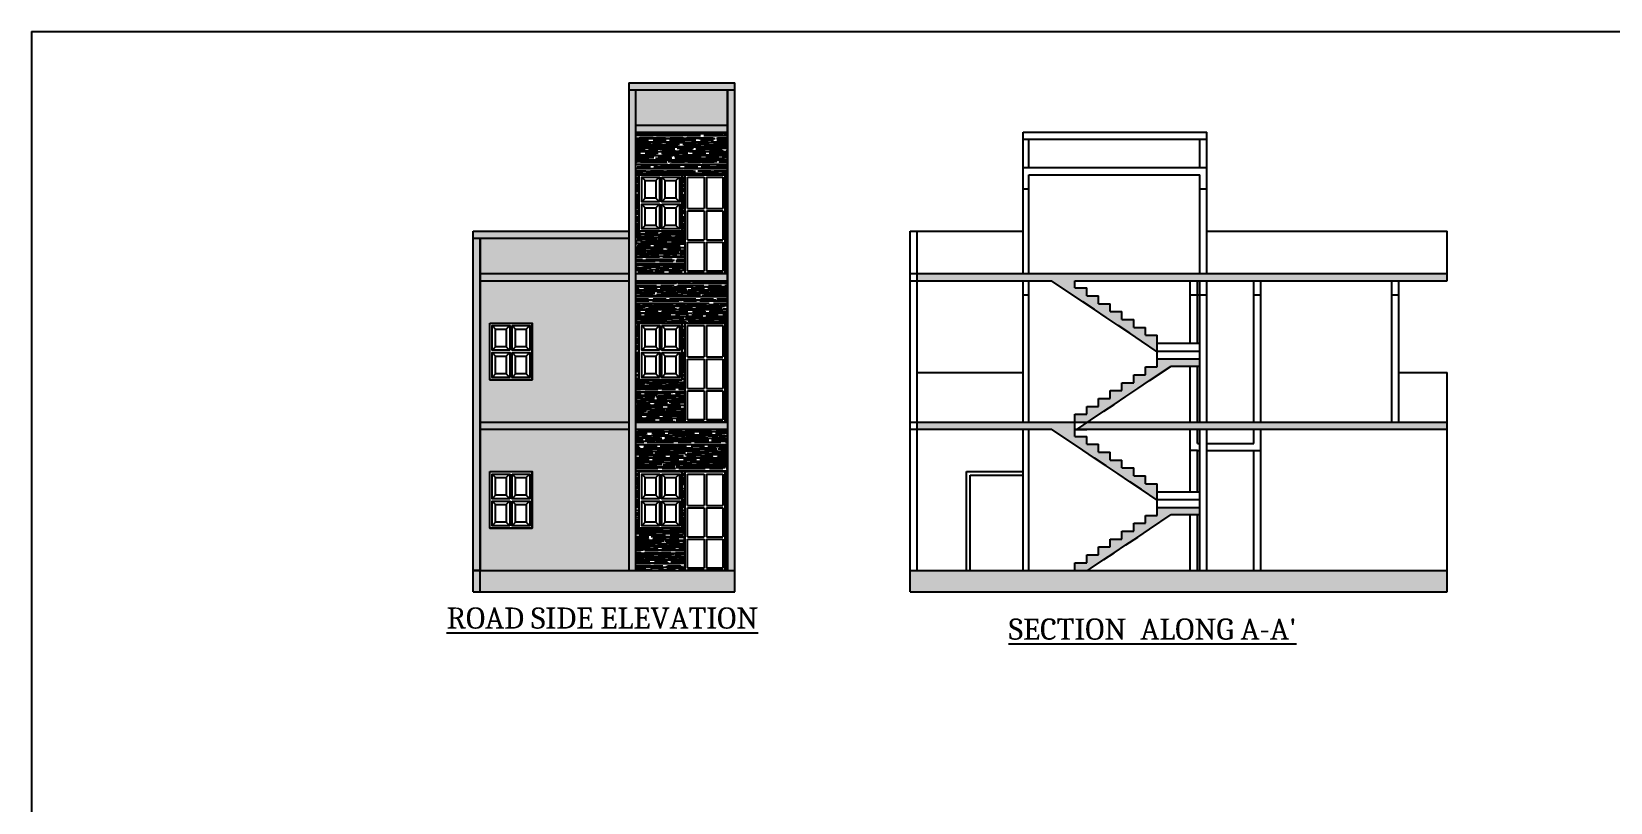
# Model space of a CAD drawing. Header units: inches. Extents: x 201 to 2633, y 4533 to 6308.
# Drawn here: x 201 to 1541, y 5654 to 6308 of the extents above; entities that cross this region are included whole.
import ezdxf

# ---------------------------------------------------------------- set-up
doc = ezdxf.new("R2010")
doc.units = ezdxf.units.IN
for name, color, linetype in [('door', 150, 'Continuous'), ('text', 7, 'Continuous'), ('w', 20, 'Continuous'), ('wall', 50, 'Continuous')]:
    doc.layers.add(name, color=color, linetype=linetype)
doc.styles.get("Standard").update_dxf_attribs({"font": 'arial.ttf'})

msp = doc.modelspace()

# ---------------------------------------------------------------- hatches: boundary and pattern name
at = {"true_color": 0xffffff}
h = msp.add_hatch(dxfattribs=at)
h.set_pattern_fill('AR-CONC', scale=0.08)
h.set_pattern_definition([(50, (38.46, 94.62), (14.574774, -1.275127), [1.524, -16.764]), (355, (38.46, 94.62), (-2.819474, 15.284548), [1.2192, -13.411247]), (100.45144, (39.675, 94.514), (11.7553, 14.00942), [1.2952, -14.24722]), (46.1842, (38.46, 98.684), (21.686323, -3.363386), [2.286, -25.146]), (96.63556, (40.267, 98.404), (18.99233, 19.79409), [1.9428, -21.37085]), (351.18415, (38.46, 98.684), (18.99233, 19.79409), [1.8288, -20.11678]), (21, (40.492, 97.668), (12.129151, -8.181216), [1.524, -16.764]), (326, (40.492, 97.668), (4.944162, 14.735037), [1.2192, -13.4112]), (71.45144, (41.503, 96.986), (17.073314, 6.55382), [1.2952, -14.247195]), (37.5, (38.46, 94.62), (0.2470883, 6.764403), [0, -13.24864, 0, -13.6144, 0, -13.462]), (7.5, (38.46, 94.62), (5.345573, 8.014446), [0, -7.76224, 0, -12.94384, 0, -5.1308]), (327.5, (33.9287, 94.62), (10.8472476, -0.4582995), [0, -5.08, 0, -15.8496, 0, -21.0312]), (317.5, (31.897, 94.62), (11.850335, 2.03412), [0, -6.604, 0, -10.52576, 0, -14.9352])])
h.paths.add_polyline_path([(952.56639, 6102.89419), (952.56639, 6096.89419), (1066.76923, 6096.89419), (1093.22669, 6079.10957), (1103.22669, 6072.40957), (1113.22669, 6065.70957), (1123.22669, 6059.00957), (1133.22669, 6052.30957), (1143.22669, 6045.60957), (1156.56639, 6036.67198), (1156.56639, 6050.59419), (1146.56639, 6050.59419), (1146.56639, 6057.29419), (1136.56639, 6057.29419), (1136.56639, 6063.99419), (1126.56639, 6063.99419), (1126.56639, 6070.69419), (1116.56639, 6070.69419), (1116.56639, 6077.39419), (1106.56639, 6077.39419), (1106.56639, 6084.09419), (1096.56639, 6084.09419), (1096.56639, 6090.79419), (1086.56639, 6090.79419), (1086.56639, 6096.89419), (1402.56639, 6096.89419), (1402.56639, 6102.89419)])
h.paths.add_polyline_path([(952.56639, 5976.89419), (952.56639, 5970.89419), (1066.56592, 5970.89419), (1093.22669, 5953.10957), (1103.22669, 5946.40957), (1113.22669, 5939.70957), (1123.22669, 5933.00957), (1133.22669, 5926.30957), (1143.22669, 5919.60957), (1156.56639, 5910.67198), (1156.56639, 5924.59419), (1146.56639, 5924.59419), (1146.56639, 5931.29419), (1136.56639, 5931.29419), (1136.56639, 5937.99419), (1126.56639, 5937.99419), (1126.56639, 5944.69419), (1116.56639, 5944.69419), (1116.56639, 5951.39419), (1106.56639, 5951.39419), (1106.56639, 5958.09419), (1096.56639, 5958.09419), (1096.56639, 5964.79419), (1086.56639, 5964.79419), (1086.56639, 5970.89419), (1086.56639, 5976.89419)])
h.paths.add_polyline_path([(1126.56639, 6010.39419), (1126.56639, 6003.69419), (1116.56639, 6003.69419), (1116.56639, 5996.99419), (1106.56639, 5996.99419), (1106.56639, 5990.29419), (1096.56639, 5990.29419), (1096.56639, 5983.59419), (1086.56639, 5983.59419), (1086.56639, 5976.89419), (1097.34582, 5976.89419), (1099.90608, 5978.60957), (1111.2772, 5986.22822), (1119.90608, 5992.00957), (1129.90608, 5998.70957), (1139.90608, 6005.40957), (1149.90608, 6012.10957), (1168.39059, 6024.49419), (1192.56639, 6024.49419), (1192.56639, 6030.49419), (1156.56639, 6030.49419), (1156.56639, 6023.79419), (1146.56639, 6023.79419), (1146.56639, 6017.09419), (1136.56639, 6017.09419), (1136.56639, 6010.39419)])
h.paths.add_polyline_path([(1402.56639, 5970.89419), (1402.56639, 5976.89419), (1097.34582, 5976.89419), (1088.39059, 5970.89419)])
h.paths.add_polyline_path([(1139.90608, 5879.40957), (1149.90608, 5886.10957), (1168.39059, 5898.49419), (1192.56639, 5898.49419), (1192.56639, 5904.49419), (1156.56639, 5904.49419), (1156.56639, 5897.79419), (1146.56639, 5897.79419), (1146.56639, 5891.09419), (1136.56639, 5891.09419), (1136.56639, 5884.39419), (1126.56639, 5884.39419), (1126.56639, 5877.69419), (1116.56639, 5877.69419), (1116.56639, 5870.99419), (1106.56639, 5870.99419), (1106.56639, 5864.29419), (1096.56639, 5864.29419), (1096.56639, 5857.59419), (1086.56639, 5857.59419), (1086.56639, 5850.89419), (1094.56639, 5850.89419), (1097.34582, 5850.89419), (1099.90608, 5852.60957), (1111.2772, 5860.22822), (1119.90608, 5866.00957), (1129.90608, 5872.70957)])
h.paths.add_polyline_path([(946.56639, 5850.89419), (946.56639, 5832.89419), (1402.56639, 5832.89419), (1402.56639, 5850.89419)])
at = {"layer": 'wall', "true_color": 0xcd6928}
h = msp.add_hatch(color=32, dxfattribs=at)
h.dxf.hatch_style = 1
h.paths.add_polyline_path([(797.73029, 6264.87868), (707.73029, 6264.87868), (707.73029, 6258.87868), (797.73029, 6258.87868)])
h.paths.add_polyline_path([(713.73029, 6258.87868), (707.73029, 6258.87868), (707.73029, 6096.89419), (707.73029, 5970.89419), (707.73029, 5850.89419), (713.73029, 5850.89419), (713.73029, 5970.89419), (713.73029, 6096.89419)])
h.paths.add_polyline_path([(797.73029, 6258.87868), (791.73029, 6258.87868), (791.73029, 5970.89419), (791.73029, 5850.89419), (797.73029, 5850.89419), (797.73029, 6102.89419)])
at = {"layer": 'wall', "true_color": 0x93278f}
h = msp.add_hatch(color=217, dxfattribs=at)
h.dxf.hatch_style = 1
h.paths.add_polyline_path([(581.73029, 6132.89419), (581.73029, 6102.89419), (707.73029, 6102.89419), (707.73029, 6132.89419)])
h.paths.add_polyline_path([(713.73029, 6258.87868), (713.73029, 6228.87868), (791.73029, 6228.87868), (791.73029, 6258.87868)])
at = {"layer": 'wall', "true_color": 0x5e67af}
h = msp.add_hatch(color=165, dxfattribs=at)
h.dxf.hatch_style = 1
h.paths.add_polyline_path([(791.73029, 6228.87868), (713.73029, 6228.87868), (713.73029, 6222.87868), (791.73029, 6222.87868)])
at = {"layer": 'wall', "true_color": 0xcd6928}
h = msp.add_hatch(dxfattribs=at)
h.set_pattern_fill('AR-RROOF', color=32, scale=0.11)
h.set_pattern_definition([(0, (0, 1333.7557), (6.1468, 2.794), [41.91, -5.588, 13.97, -2.794]), (0, (3.716, 1335.1527), (-2.794, 3.71602), [8.382, -0.92202, 16.764, -2.0955]), (0, (1.397, 1336.1306), (14.5288, 1.87198), [22.352, -3.9116, 11.176, -2.794])])
h.paths.add_polyline_path([(755.73029, 6102.89419), (755.73029, 6186.89419), (791.73029, 6186.89419), (791.73029, 6222.87868), (713.73029, 6222.87868), (713.73029, 6102.89419)])
h.paths.add_polyline_path([(716.73029, 6138.89419), (716.73029, 6186.89419), (752.73029, 6186.89419), (752.73029, 6138.89419)], flags=16)
h.paths.add_polyline_path([(735.73029, 6140.89419), (735.73029, 6161.89419), (750.73029, 6161.89419), (750.73029, 6140.89419)], flags=0)
h.paths.add_polyline_path([(738.73029, 6143.89419), (738.73029, 6158.89419), (747.73029, 6158.89419), (747.73029, 6143.89419)], flags=0)
h.paths.add_polyline_path([(733.73029, 6140.89419), (718.73029, 6140.89419), (718.73029, 6161.89419), (733.73029, 6161.89419)], flags=0)
h.paths.add_polyline_path([(730.73029, 6143.89419), (721.73029, 6143.89419), (721.73029, 6158.89419), (730.73029, 6158.89419)], flags=0)
h.paths.add_polyline_path([(735.73029, 6163.89419), (735.73029, 6184.89419), (750.73029, 6184.89419), (750.73029, 6163.89419)], flags=0)
h.paths.add_polyline_path([(738.73029, 6166.89419), (738.73029, 6181.89419), (747.73029, 6181.89419), (747.73029, 6166.89419)], flags=0)
h.paths.add_polyline_path([(733.73029, 6163.89419), (718.73029, 6163.89419), (718.73029, 6184.89419), (733.73029, 6184.89419)], flags=0)
h.paths.add_polyline_path([(730.73029, 6166.89419), (721.73029, 6166.89419), (721.73029, 6181.89419), (730.73029, 6181.89419)], flags=0)
h.paths.add_polyline_path([(755.73029, 6060.89419), (791.73029, 6060.89419), (791.73029, 6096.89419), (713.73029, 6096.89419), (713.73029, 5976.89419), (755.73029, 5976.89419)])
h.paths.add_polyline_path([(752.73029, 6060.89419), (752.73029, 6012.89419), (716.73029, 6012.89419), (716.73029, 6060.89419)], flags=16)
h.paths.add_polyline_path([(750.73029, 6058.89419), (750.73029, 6037.89419), (735.73029, 6037.89419), (735.73029, 6058.89419)], flags=0)
h.paths.add_polyline_path([(747.73029, 6055.89419), (747.73029, 6040.89419), (738.73029, 6040.89419), (738.73029, 6055.89419)], flags=0)
h.paths.add_polyline_path([(733.73029, 6058.89419), (733.73029, 6037.89419), (718.73029, 6037.89419), (718.73029, 6058.89419)], flags=0)
h.paths.add_polyline_path([(730.73029, 6055.89419), (730.73029, 6040.89419), (721.73029, 6040.89419), (721.73029, 6055.89419)], flags=0)
h.paths.add_polyline_path([(750.73029, 6035.89419), (750.73029, 6014.89419), (735.73029, 6014.89419), (735.73029, 6035.89419)], flags=0)
h.paths.add_polyline_path([(747.73029, 6032.89419), (747.73029, 6017.89419), (738.73029, 6017.89419), (738.73029, 6032.89419)], flags=0)
h.paths.add_polyline_path([(733.73029, 6035.89419), (733.73029, 6014.89419), (718.73029, 6014.89419), (718.73029, 6035.89419)], flags=0)
h.paths.add_polyline_path([(730.73029, 6032.89419), (730.73029, 6017.89419), (721.73029, 6017.89419), (721.73029, 6032.89419)], flags=0)
h.paths.add_polyline_path([(791.73029, 5934.89419), (791.73029, 5970.89419), (713.73029, 5970.89419), (713.73029, 5850.89419), (755.73029, 5850.89419), (755.73029, 5934.89419)])
h.paths.add_polyline_path([(752.73029, 5934.89419), (752.73029, 5886.89419), (716.73029, 5886.89419), (716.73029, 5934.89419)], flags=16)
h.paths.add_polyline_path([(750.73029, 5932.89419), (750.73029, 5911.89419), (735.73029, 5911.89419), (735.73029, 5932.89419)], flags=0)
h.paths.add_polyline_path([(747.73029, 5929.89419), (747.73029, 5914.89419), (738.73029, 5914.89419), (738.73029, 5929.89419)], flags=0)
h.paths.add_polyline_path([(733.73029, 5932.89419), (733.73029, 5911.89419), (718.73029, 5911.89419), (718.73029, 5932.89419)], flags=0)
h.paths.add_polyline_path([(730.73029, 5929.89419), (730.73029, 5914.89419), (721.73029, 5914.89419), (721.73029, 5929.89419)], flags=0)
h.paths.add_polyline_path([(750.73029, 5909.89419), (750.73029, 5888.89419), (735.73029, 5888.89419), (735.73029, 5909.89419)], flags=0)
h.paths.add_polyline_path([(747.73029, 5906.89419), (747.73029, 5891.89419), (738.73029, 5891.89419), (738.73029, 5906.89419)], flags=0)
h.paths.add_polyline_path([(733.73029, 5909.89419), (733.73029, 5888.89419), (718.73029, 5888.89419), (718.73029, 5909.89419)], flags=0)
h.paths.add_polyline_path([(730.73029, 5906.89419), (730.73029, 5891.89419), (721.73029, 5891.89419), (721.73029, 5906.89419)], flags=0)
h = msp.add_hatch(color=32, dxfattribs=at)
h.dxf.hatch_style = 1
h.paths.add_polyline_path([(581.73029, 5850.89419), (575.73029, 5850.89419), (575.73029, 5832.89419), (581.73029, 5832.89419)])
h.paths.add_polyline_path([(707.73029, 6132.89419), (581.73029, 6132.89419), (581.73029, 6102.89419), (707.73029, 6102.89419)])
h.paths.add_polyline_path([(707.73029, 6138.89419), (575.73029, 6138.89419), (575.73029, 6132.89419), (707.73029, 6132.89419)])
h = msp.add_hatch(color=32, dxfattribs=at)
h.dxf.hatch_style = 1
h.paths.add_polyline_path([(575.73029, 5850.89419), (581.73029, 5850.89419), (581.73029, 6132.89419), (575.73029, 6132.89419)])
at = {"layer": 'wall', "true_color": 0x5e67af}
h = msp.add_hatch(color=165, dxfattribs=at)
h.dxf.hatch_style = 1
h.paths.add_polyline_path([(707.73029, 6102.89419), (581.73029, 6102.89419), (581.73029, 6096.89419), (707.73029, 6096.89419)])
h.paths.add_polyline_path([(791.73029, 6102.89419), (713.73029, 6102.89419), (713.73029, 6096.89419), (791.73029, 6096.89419)])
h.paths.add_polyline_path([(707.73029, 5976.89419), (581.73029, 5976.89419), (581.73029, 5970.89419), (707.73029, 5970.89419)])
h.paths.add_polyline_path([(791.73029, 5976.89419), (713.73029, 5976.89419), (713.73029, 5970.89419), (791.73029, 5970.89419)])
h.paths.add_polyline_path([(797.73029, 5850.89419), (581.73029, 5850.89419), (581.73029, 5832.89419), (797.73029, 5832.89419)])
at = {"layer": 'wall', "true_color": 0xf7abae}
h = msp.add_hatch(color=241, dxfattribs=at)
h.dxf.hatch_style = 1
h.paths.add_polyline_path([(707.73029, 6096.89419), (581.73029, 6096.89419), (581.73029, 5976.89419), (707.73029, 5976.89419)])
h.paths.add_polyline_path([(625.73027, 6012.89419), (589.73027, 6012.89419), (589.73027, 6060.89419), (625.73027, 6060.89419)], flags=16)
h.paths.add_polyline_path([(623.73027, 6014.89419), (608.73027, 6014.89419), (608.73027, 6035.89419), (623.73027, 6035.89419)], flags=0)
h.paths.add_polyline_path([(620.73027, 6032.89419), (620.73027, 6017.89419), (611.73027, 6017.89419), (611.73027, 6032.89419)], flags=0)
h.paths.add_polyline_path([(623.73027, 6037.89419), (608.73027, 6037.89419), (608.73027, 6058.89419), (623.73027, 6058.89419)], flags=0)
h.paths.add_polyline_path([(620.73027, 6040.89419), (611.73027, 6040.89419), (611.73027, 6055.89419), (620.73027, 6055.89419)], flags=0)
h.paths.add_polyline_path([(606.73027, 6014.89419), (591.73027, 6014.89419), (591.73027, 6035.89419), (606.73027, 6035.89419)], flags=0)
h.paths.add_polyline_path([(603.73027, 6032.89419), (603.73027, 6017.89419), (594.73027, 6017.89419), (594.73027, 6032.89419)], flags=0)
h.paths.add_polyline_path([(606.73027, 6037.89419), (591.73027, 6037.89419), (591.73027, 6058.89419), (606.73027, 6058.89419)], flags=0)
h.paths.add_polyline_path([(603.73027, 6040.89419), (594.73027, 6040.89419), (594.73027, 6055.89419), (603.73027, 6055.89419)], flags=0)
h.paths.add_polyline_path([(707.73029, 5850.89419), (707.73029, 5970.89419), (581.73029, 5970.89419), (581.73029, 5850.89419)])
h.paths.add_polyline_path([(625.73027, 5886.89419), (589.73027, 5886.89419), (589.73027, 5934.89419), (625.73027, 5934.89419)], flags=16)
h.paths.add_polyline_path([(623.73027, 5888.89419), (608.73027, 5888.89419), (608.73027, 5909.89419), (623.73027, 5909.89419)], flags=0)
h.paths.add_polyline_path([(620.73027, 5891.89419), (611.73027, 5891.89419), (611.73027, 5906.89419), (620.73027, 5906.89419)], flags=0)
h.paths.add_polyline_path([(623.73027, 5911.89419), (608.73027, 5911.89419), (608.73027, 5932.89419), (623.73027, 5932.89419)], flags=0)
h.paths.add_polyline_path([(620.73027, 5914.89419), (611.73027, 5914.89419), (611.73027, 5929.89419), (620.73027, 5929.89419)], flags=0)
h.paths.add_polyline_path([(606.73027, 5888.89419), (591.73027, 5888.89419), (591.73027, 5909.89419), (606.73027, 5909.89419)], flags=0)
h.paths.add_polyline_path([(603.73027, 5891.89419), (594.73027, 5891.89419), (594.73027, 5906.89419), (603.73027, 5906.89419)], flags=0)
h.paths.add_polyline_path([(606.73027, 5911.89419), (591.73027, 5911.89419), (591.73027, 5932.89419), (606.73027, 5932.89419)], flags=0)
h.paths.add_polyline_path([(603.73027, 5914.89419), (594.73027, 5914.89419), (594.73027, 5929.89419), (603.73027, 5929.89419)], flags=0)

# ---------------------------------------------------------------- linework, layer by layer
at = {"ltscale": 0.5}
msp.add_line((200.69859, 6308.29913), (2632.96151, 6308.29913), dxfattribs=at)
for p, q in [((200.69859, 6308.29913), (200.69859, 4532.98029)), ((1047.56639, 6192.89419), (1047.56639, 6216.89419)), ((1192.56639, 6192.89419), (1192.56639, 6216.89419)), ((1042.56639, 6174.89419), (1047.56639, 6174.89419)), ((946.56639, 6102.89419), (1402.56639, 6102.89419)), ((946.56639, 6096.89419), (1066.76923, 6096.89419)), ((1086.56639, 6090.79419), (1086.56639, 6096.89419)), ((1086.56639, 6096.89419), (1402.56639, 6096.89419)), ((1086.56639, 6090.79419), (1096.56639, 6090.79419)), ((1096.56639, 6084.09419), (1096.56639, 6090.79419)), ((1096.56639, 6084.09419), (1106.56639, 6084.09419)), ((1106.56639, 6077.39419), (1106.56639, 6084.09419)), ((1106.56639, 6077.39419), (1116.56639, 6077.39419)), ((1116.56639, 6070.69419), (1116.56639, 6077.39419)), ((589.73027, 6012.89419), (589.73027, 6060.89419)), ((625.73027, 6012.89419), (625.73027, 6060.89419)), ((1116.56639, 6070.69419), (1126.56639, 6070.69419)), ((1126.56639, 6063.99419), (1126.56639, 6070.69419)), ((1126.56639, 6063.99419), (1136.56639, 6063.99419)), ((1136.56639, 6057.29419), (1136.56639, 6063.99419)), ((1136.56639, 6057.29419), (1146.56639, 6057.29419)), ((1146.56639, 6050.59419), (1146.56639, 6057.29419)), ((1146.56639, 6050.59419), (1156.56639, 6050.59419)), ((1156.56639, 6023.79419), (1156.56639, 6050.59419)), ((1156.56639, 6043.89419), (1192.56639, 6043.89419)), ((1156.56639, 6037.19419), (1192.56639, 6037.19419)), ((1146.56639, 6017.09419), (1146.56639, 6023.79419)), ((1146.56639, 6023.79419), (1156.56639, 6023.79419)), ((1156.56639, 6030.49419), (1192.56639, 6030.49419)), ((1168.39059, 6024.49419), (1192.56639, 6024.49419)), ((1184.56639, 5976.89419), (1184.56639, 6024.49419)), ((1190.56639, 5976.89419), (1190.56639, 6024.49419)), ((1190.56639, 5976.89419), (1190.56639, 6024.49419)), ((1126.56639, 6003.69419), (1126.56639, 6010.39419)), ((1126.56639, 6010.39419), (1136.56639, 6010.39419)), ((1136.56639, 6010.39419), (1136.56639, 6017.09419)), ((1136.56639, 6017.09419), (1146.56639, 6017.09419)), ((1106.56639, 5996.99419), (1116.56639, 5996.99419)), ((1106.56639, 5990.29419), (1106.56639, 5996.99419)), ((1116.56639, 5996.99419), (1116.56639, 6003.69419)), ((1116.56639, 6003.69419), (1126.56639, 6003.69419)), ((1086.56639, 5976.89419), (1086.56639, 5983.59419)), ((1086.56639, 5983.59419), (1096.56639, 5983.59419)), ((1096.56639, 5983.59419), (1096.56639, 5990.29419)), ((1096.56639, 5990.29419), (1106.56639, 5990.29419)), ((946.56639, 5976.89419), (1402.56639, 5976.89419)), ((946.56639, 5970.89419), (1066.56592, 5970.89419)), ((1086.56639, 5970.79419), (1086.56639, 5976.89419)), ((1086.56639, 5964.79419), (1086.56639, 5970.89419)), ((1086.56639, 5970.89419), (1402.56639, 5970.89419)), ((1086.56639, 5970.79419), (1096.56639, 5970.79419)), ((1190.56639, 5958.89419), (1190.56639, 5970.89419)), ((1238.56639, 5958.89419), (1238.56639, 5970.89419)), ((1086.56639, 5964.79419), (1096.56639, 5964.79419)), ((1096.56639, 5958.09419), (1096.56639, 5964.79419)), ((1096.56639, 5958.09419), (1106.56639, 5958.09419)), ((1106.56639, 5951.39419), (1106.56639, 5958.09419)), ((1190.56639, 5958.89419), (1190.56639, 5964.89419)), ((1190.56639, 5958.89419), (1192.56639, 5958.89419)), ((1198.56639, 5958.89419), (1238.56639, 5958.89419)), ((1106.56639, 5951.39419), (1116.56639, 5951.39419)), ((1116.56639, 5944.69419), (1116.56639, 5951.39419)), ((1116.56639, 5944.69419), (1126.56639, 5944.69419)), ((1126.56639, 5937.99419), (1126.56639, 5944.69419)), ((589.73027, 5886.89419), (589.73027, 5934.89419)), ((625.73027, 5886.89419), (625.73027, 5934.89419)), ((994.56639, 5850.89419), (994.56639, 5934.89419)), ((994.56639, 5934.89419), (1042.56639, 5934.89419)), ((997.56639, 5931.89419), (1042.56639, 5931.89419)), ((997.56639, 5850.89419), (997.56639, 5931.89419)), ((1126.56639, 5937.99419), (1136.56639, 5937.99419)), ((1136.56639, 5931.29419), (1136.56639, 5937.99419)), ((1136.56639, 5931.29419), (1146.56639, 5931.29419)), ((1146.56639, 5924.59419), (1146.56639, 5931.29419)), ((1146.56639, 5924.59419), (1156.56639, 5924.59419)), ((1156.56639, 5897.79419), (1156.56639, 5924.59419)), ((1156.56639, 5917.89419), (1192.56639, 5917.89419)), ((1156.56639, 5911.19419), (1192.56639, 5911.19419)), ((1156.56639, 5904.49419), (1192.56639, 5904.49419)), ((1136.56639, 5884.39419), (1136.56639, 5891.09419)), ((1136.56639, 5891.09419), (1146.56639, 5891.09419)), ((1146.56639, 5891.09419), (1146.56639, 5897.79419)), ((1146.56639, 5897.79419), (1156.56639, 5897.79419)), ((1168.39059, 5898.49419), (1192.56639, 5898.49419)), ((1184.56639, 5850.89419), (1184.56639, 5889.89419)), ((1190.56639, 5850.89419), (1190.56639, 5898.49419)), ((1190.56639, 5850.89419), (1190.56639, 5889.89419)), ((1116.56639, 5877.69419), (1126.56639, 5877.69419)), ((1116.56639, 5870.99419), (1116.56639, 5877.69419)), ((1126.56639, 5884.39419), (1136.56639, 5884.39419)), ((1126.56639, 5877.69419), (1126.56639, 5884.39419)), ((1096.56639, 5857.59419), (1096.56639, 5864.29419)), ((1096.56639, 5864.29419), (1106.56639, 5864.29419)), ((1106.56639, 5870.99419), (1116.56639, 5870.99419)), ((1106.56639, 5864.29419), (1106.56639, 5870.99419)), ((946.56639, 5850.89419), (1402.56639, 5850.89419)), ((1047.56639, 5850.89419), (1083.56639, 5850.89419)), ((1083.56639, 5850.89419), (1094.56639, 5850.89419)), ((1086.56639, 5850.89419), (1086.56639, 5857.59419)), ((1086.56639, 5857.59419), (1096.56639, 5857.59419)), ((1094.56639, 5850.89419), (1106.56639, 5850.89419)), ((946.56639, 5832.89419), (1402.56639, 5832.89419))]:
    msp.add_line(p, q)
for points in [[(1156.56639, 6036.67198), (1143.22669, 6045.60957), (1133.22669, 6052.30957), (1123.22669, 6059.00957), (1113.22669, 6065.70957), (1103.22669, 6072.40957), (1093.22669, 6079.10957), (1066.76923, 6096.89419)], [(1088.24134, 5970.79419), (1099.90608, 5978.60957), (1111.2772, 5986.22822), (1119.90608, 5992.00957), (1129.90608, 5998.70957), (1139.90608, 6005.40957), (1149.90608, 6012.10957), (1168.39059, 6024.49419)], [(1156.56639, 5910.67198), (1143.22669, 5919.60957), (1133.22669, 5926.30957), (1123.22669, 5933.00957), (1113.22669, 5939.70957), (1103.22669, 5946.40957), (1093.22669, 5953.10957), (1066.56592, 5970.89419)], [(1097.34582, 5850.89419), (1099.90608, 5852.60957), (1111.2772, 5860.22822), (1119.90608, 5866.00957), (1129.90608, 5872.70957), (1139.90608, 5879.40957), (1149.90608, 5886.10957), (1168.39059, 5898.49419)]]:
    msp.add_lwpolyline(points)
at = {"layer": 'door'}
for p, q in [((757.73029, 6158.22752), (757.73029, 6184.89419)), ((757.73029, 6184.89419), (771.73029, 6184.89419)), ((771.73029, 6184.89419), (771.73029, 6158.22752)), ((773.73029, 6184.89419), (787.73029, 6184.89419)), ((773.73029, 6184.89419), (773.73029, 6158.22752)), ((787.73029, 6184.89419), (787.73029, 6158.22752)), ((757.73029, 6158.22752), (771.73029, 6158.22752)), ((757.73029, 6131.56086), (757.73029, 6156.22752)), ((757.73029, 6156.22752), (771.73029, 6156.22752)), ((771.73029, 6156.22752), (771.73029, 6131.56086)), ((773.73029, 6158.22752), (787.73029, 6158.22752)), ((773.73029, 6156.22752), (787.73029, 6156.22752)), ((773.73029, 6156.22752), (773.73029, 6131.56086)), ((787.73029, 6156.22752), (787.73029, 6131.56086)), ((757.73029, 6131.56086), (771.73029, 6131.56086)), ((757.73029, 6104.89419), (757.73029, 6129.56086)), ((757.73029, 6129.56086), (771.73029, 6129.56086)), ((771.73029, 6129.56086), (771.73029, 6104.89419)), ((773.73029, 6131.56086), (787.73029, 6131.56086)), ((773.73029, 6129.56086), (787.73029, 6129.56086)), ((773.73029, 6129.56086), (773.73029, 6104.89419)), ((787.73029, 6129.56086), (787.73029, 6104.89419)), ((771.73029, 6104.89419), (757.73029, 6104.89419)), ((757.73029, 6104.89419), (771.73029, 6104.89419)), ((787.73029, 6104.89419), (773.73029, 6104.89419)), ((773.73029, 6104.89419), (787.73029, 6104.89419)), ((757.73029, 6032.22752), (757.73029, 6058.89419)), ((757.73029, 6058.89419), (771.73029, 6058.89419)), ((771.73029, 6058.89419), (771.73029, 6032.22752)), ((773.73029, 6058.89419), (787.73029, 6058.89419)), ((773.73029, 6058.89419), (773.73029, 6032.22752)), ((787.73029, 6058.89419), (787.73029, 6032.22752)), ((757.73029, 6032.22752), (771.73029, 6032.22752)), ((757.73029, 6005.56086), (757.73029, 6030.22752)), ((757.73029, 6030.22752), (771.73029, 6030.22752)), ((771.73029, 6030.22752), (771.73029, 6005.56086)), ((773.73029, 6032.22752), (787.73029, 6032.22752)), ((773.73029, 6030.22752), (787.73029, 6030.22752)), ((773.73029, 6030.22752), (773.73029, 6005.56086)), ((787.73029, 6030.22752), (787.73029, 6005.56086)), ((757.73029, 6005.56086), (771.73029, 6005.56086)), ((757.73029, 5978.89419), (757.73029, 6003.56086)), ((757.73029, 6003.56086), (771.73029, 6003.56086)), ((771.73029, 6003.56086), (771.73029, 5978.89419)), ((773.73029, 6005.56086), (787.73029, 6005.56086)), ((773.73029, 6003.56086), (787.73029, 6003.56086)), ((773.73029, 6003.56086), (773.73029, 5978.89419)), ((787.73029, 6003.56086), (787.73029, 5978.89419)), ((771.73029, 5978.89419), (757.73029, 5978.89419)), ((757.73029, 5978.89419), (771.73029, 5978.89419)), ((787.73029, 5978.89419), (773.73029, 5978.89419)), ((773.73029, 5978.89419), (787.73029, 5978.89419)), ((757.73029, 5906.22752), (757.73029, 5932.89419)), ((757.73029, 5932.89419), (771.73029, 5932.89419)), ((771.73029, 5932.89419), (771.73029, 5906.22752)), ((773.73029, 5932.89419), (787.73029, 5932.89419)), ((773.73029, 5932.89419), (773.73029, 5906.22752)), ((787.73029, 5932.89419), (787.73029, 5906.22752)), ((757.73029, 5906.22752), (771.73029, 5906.22752)), ((757.73029, 5879.56086), (757.73029, 5904.22752)), ((757.73029, 5904.22752), (771.73029, 5904.22752)), ((771.73029, 5904.22752), (771.73029, 5879.56086)), ((773.73029, 5906.22752), (787.73029, 5906.22752)), ((773.73029, 5904.22752), (787.73029, 5904.22752)), ((773.73029, 5904.22752), (773.73029, 5879.56086)), ((787.73029, 5904.22752), (787.73029, 5879.56086)), ((757.73029, 5879.56086), (771.73029, 5879.56086)), ((757.73029, 5852.89419), (757.73029, 5877.56086)), ((757.73029, 5877.56086), (771.73029, 5877.56086)), ((771.73029, 5877.56086), (771.73029, 5852.89419)), ((773.73029, 5879.56086), (787.73029, 5879.56086)), ((773.73029, 5877.56086), (787.73029, 5877.56086)), ((773.73029, 5877.56086), (773.73029, 5852.89419)), ((787.73029, 5877.56086), (787.73029, 5852.89419)), ((771.73029, 5852.89419), (757.73029, 5852.89419)), ((757.73029, 5852.89419), (771.73029, 5852.89419)), ((787.73029, 5852.89419), (773.73029, 5852.89419)), ((773.73029, 5852.89419), (787.73029, 5852.89419))]:
    msp.add_line(p, q, dxfattribs=at)
for points in [[(755.73029, 6186.89419), (789.73029, 6186.89419), (789.73029, 6102.89419), (755.73029, 6102.89419)], [(755.73029, 6060.89419), (789.73029, 6060.89419), (789.73029, 5976.89419), (755.73029, 5976.89419)], [(755.73029, 5934.89419), (789.73029, 5934.89419), (789.73029, 5850.89419), (755.73029, 5850.89419)]]:
    msp.add_lwpolyline(points, close=True, dxfattribs=at)
at = {"layer": 'w'}
for p, q in [((718.73029, 6184.89419), (721.73029, 6181.89419)), ((733.73029, 6184.89419), (730.73029, 6181.89419)), ((735.73029, 6184.89419), (738.73029, 6181.89419)), ((747.73029, 6181.89419), (750.73029, 6184.89419)), ((721.73029, 6166.89419), (718.73029, 6163.89419)), ((730.73029, 6166.89419), (733.73029, 6163.89419)), ((738.73029, 6166.89419), (735.73029, 6163.89419)), ((747.73029, 6166.89419), (750.73029, 6163.89419)), ((718.73029, 6161.89419), (721.73029, 6158.89419)), ((733.73029, 6161.89419), (730.73029, 6158.89419)), ((735.73029, 6161.89419), (738.73029, 6158.89419)), ((750.73029, 6161.89419), (747.73029, 6158.89419)), ((721.73029, 6143.89419), (718.73029, 6140.89419)), ((730.73029, 6143.89419), (733.73029, 6140.89419)), ((738.73029, 6143.89419), (735.73029, 6140.89419)), ((747.73029, 6143.89419), (750.73029, 6140.89419)), ((591.73027, 6058.89419), (594.73027, 6055.89419)), ((606.73027, 6058.89419), (603.73027, 6055.89419)), ((608.73027, 6058.89419), (611.73027, 6055.89419)), ((620.73027, 6055.89419), (623.73027, 6058.89419)), ((718.73029, 6058.89419), (721.73029, 6055.89419)), ((733.73029, 6058.89419), (730.73029, 6055.89419)), ((735.73029, 6058.89419), (738.73029, 6055.89419)), ((747.73029, 6055.89419), (750.73029, 6058.89419)), ((594.73027, 6040.89419), (591.73027, 6037.89419)), ((591.73027, 6035.89419), (594.73027, 6032.89419)), ((603.73027, 6040.89419), (606.73027, 6037.89419)), ((606.73027, 6035.89419), (603.73027, 6032.89419)), ((611.73027, 6040.89419), (608.73027, 6037.89419)), ((608.73027, 6035.89419), (611.73027, 6032.89419)), ((620.73027, 6040.89419), (623.73027, 6037.89419)), ((623.73027, 6035.89419), (620.73027, 6032.89419)), ((721.73029, 6040.89419), (718.73029, 6037.89419)), ((718.73029, 6035.89419), (721.73029, 6032.89419)), ((730.73029, 6040.89419), (733.73029, 6037.89419)), ((733.73029, 6035.89419), (730.73029, 6032.89419)), ((738.73029, 6040.89419), (735.73029, 6037.89419)), ((735.73029, 6035.89419), (738.73029, 6032.89419)), ((747.73029, 6040.89419), (750.73029, 6037.89419)), ((750.73029, 6035.89419), (747.73029, 6032.89419)), ((594.73027, 6017.89419), (591.73027, 6014.89419)), ((603.73027, 6017.89419), (606.73027, 6014.89419)), ((611.73027, 6017.89419), (608.73027, 6014.89419)), ((620.73027, 6017.89419), (623.73027, 6014.89419)), ((721.73029, 6017.89419), (718.73029, 6014.89419)), ((730.73029, 6017.89419), (733.73029, 6014.89419)), ((738.73029, 6017.89419), (735.73029, 6014.89419)), ((747.73029, 6017.89419), (750.73029, 6014.89419)), ((591.73027, 5932.89419), (594.73027, 5929.89419)), ((606.73027, 5932.89419), (603.73027, 5929.89419)), ((608.73027, 5932.89419), (611.73027, 5929.89419)), ((620.73027, 5929.89419), (623.73027, 5932.89419)), ((718.73029, 5932.89419), (721.73029, 5929.89419)), ((733.73029, 5932.89419), (730.73029, 5929.89419)), ((735.73029, 5932.89419), (738.73029, 5929.89419)), ((747.73029, 5929.89419), (750.73029, 5932.89419)), ((594.73027, 5914.89419), (591.73027, 5911.89419)), ((603.73027, 5914.89419), (606.73027, 5911.89419)), ((611.73027, 5914.89419), (608.73027, 5911.89419)), ((620.73027, 5914.89419), (623.73027, 5911.89419)), ((721.73029, 5914.89419), (718.73029, 5911.89419)), ((730.73029, 5914.89419), (733.73029, 5911.89419)), ((738.73029, 5914.89419), (735.73029, 5911.89419)), ((747.73029, 5914.89419), (750.73029, 5911.89419)), ((591.73027, 5909.89419), (594.73027, 5906.89419)), ((606.73027, 5909.89419), (603.73027, 5906.89419)), ((608.73027, 5909.89419), (611.73027, 5906.89419)), ((623.73027, 5909.89419), (620.73027, 5906.89419)), ((718.73029, 5909.89419), (721.73029, 5906.89419)), ((733.73029, 5909.89419), (730.73029, 5906.89419)), ((735.73029, 5909.89419), (738.73029, 5906.89419)), ((750.73029, 5909.89419), (747.73029, 5906.89419)), ((594.73027, 5891.89419), (591.73027, 5888.89419)), ((603.73027, 5891.89419), (606.73027, 5888.89419)), ((611.73027, 5891.89419), (608.73027, 5888.89419)), ((620.73027, 5891.89419), (623.73027, 5888.89419)), ((721.73029, 5891.89419), (718.73029, 5888.89419)), ((730.73029, 5891.89419), (733.73029, 5888.89419)), ((738.73029, 5891.89419), (735.73029, 5888.89419)), ((747.73029, 5891.89419), (750.73029, 5888.89419))]:
    msp.add_line(p, q, dxfattribs=at)
for points in [[(716.73029, 6186.89419), (752.73029, 6186.89419), (752.73029, 6138.89419), (716.73029, 6138.89419)], [(733.73029, 6163.89419), (718.73029, 6163.89419), (718.73029, 6184.89419), (733.73029, 6184.89419)], [(730.73029, 6166.89419), (721.73029, 6166.89419), (721.73029, 6181.89419), (730.73029, 6181.89419)], [(735.73029, 6184.89419), (750.73029, 6184.89419), (750.73029, 6163.89419), (735.73029, 6163.89419)], [(738.73029, 6181.89419), (747.73029, 6181.89419), (747.73029, 6166.89419), (738.73029, 6166.89419)], [(733.73029, 6140.89419), (718.73029, 6140.89419), (718.73029, 6161.89419), (733.73029, 6161.89419)], [(730.73029, 6143.89419), (721.73029, 6143.89419), (721.73029, 6158.89419), (730.73029, 6158.89419)], [(735.73029, 6161.89419), (750.73029, 6161.89419), (750.73029, 6140.89419), (735.73029, 6140.89419)], [(738.73029, 6158.89419), (747.73029, 6158.89419), (747.73029, 6143.89419), (738.73029, 6143.89419)], [(589.73027, 6060.89419), (625.73027, 6060.89419), (625.73027, 6012.89419), (589.73027, 6012.89419)], [(716.73029, 6060.89419), (752.73029, 6060.89419), (752.73029, 6012.89419), (716.73029, 6012.89419)], [(606.73027, 6037.89419), (591.73027, 6037.89419), (591.73027, 6058.89419), (606.73027, 6058.89419)], [(603.73027, 6040.89419), (594.73027, 6040.89419), (594.73027, 6055.89419), (603.73027, 6055.89419)], [(608.73027, 6058.89419), (623.73027, 6058.89419), (623.73027, 6037.89419), (608.73027, 6037.89419)], [(611.73027, 6055.89419), (620.73027, 6055.89419), (620.73027, 6040.89419), (611.73027, 6040.89419)], [(733.73029, 6037.89419), (718.73029, 6037.89419), (718.73029, 6058.89419), (733.73029, 6058.89419)], [(730.73029, 6040.89419), (721.73029, 6040.89419), (721.73029, 6055.89419), (730.73029, 6055.89419)], [(735.73029, 6058.89419), (750.73029, 6058.89419), (750.73029, 6037.89419), (735.73029, 6037.89419)], [(738.73029, 6055.89419), (747.73029, 6055.89419), (747.73029, 6040.89419), (738.73029, 6040.89419)], [(606.73027, 6014.89419), (591.73027, 6014.89419), (591.73027, 6035.89419), (606.73027, 6035.89419)], [(603.73027, 6017.89419), (594.73027, 6017.89419), (594.73027, 6032.89419), (603.73027, 6032.89419)], [(608.73027, 6035.89419), (623.73027, 6035.89419), (623.73027, 6014.89419), (608.73027, 6014.89419)], [(611.73027, 6032.89419), (620.73027, 6032.89419), (620.73027, 6017.89419), (611.73027, 6017.89419)], [(733.73029, 6014.89419), (718.73029, 6014.89419), (718.73029, 6035.89419), (733.73029, 6035.89419)], [(730.73029, 6017.89419), (721.73029, 6017.89419), (721.73029, 6032.89419), (730.73029, 6032.89419)], [(735.73029, 6035.89419), (750.73029, 6035.89419), (750.73029, 6014.89419), (735.73029, 6014.89419)], [(738.73029, 6032.89419), (747.73029, 6032.89419), (747.73029, 6017.89419), (738.73029, 6017.89419)], [(589.73027, 5934.89419), (625.73027, 5934.89419), (625.73027, 5886.89419), (589.73027, 5886.89419)], [(606.73027, 5911.89419), (591.73027, 5911.89419), (591.73027, 5932.89419), (606.73027, 5932.89419)], [(603.73027, 5914.89419), (594.73027, 5914.89419), (594.73027, 5929.89419), (603.73027, 5929.89419)], [(608.73027, 5932.89419), (623.73027, 5932.89419), (623.73027, 5911.89419), (608.73027, 5911.89419)], [(611.73027, 5929.89419), (620.73027, 5929.89419), (620.73027, 5914.89419), (611.73027, 5914.89419)], [(716.73029, 5934.89419), (752.73029, 5934.89419), (752.73029, 5886.89419), (716.73029, 5886.89419)], [(733.73029, 5911.89419), (718.73029, 5911.89419), (718.73029, 5932.89419), (733.73029, 5932.89419)], [(730.73029, 5914.89419), (721.73029, 5914.89419), (721.73029, 5929.89419), (730.73029, 5929.89419)], [(735.73029, 5932.89419), (750.73029, 5932.89419), (750.73029, 5911.89419), (735.73029, 5911.89419)], [(738.73029, 5929.89419), (747.73029, 5929.89419), (747.73029, 5914.89419), (738.73029, 5914.89419)], [(606.73027, 5888.89419), (591.73027, 5888.89419), (591.73027, 5909.89419), (606.73027, 5909.89419)], [(603.73027, 5891.89419), (594.73027, 5891.89419), (594.73027, 5906.89419), (603.73027, 5906.89419)], [(608.73027, 5909.89419), (623.73027, 5909.89419), (623.73027, 5888.89419), (608.73027, 5888.89419)], [(611.73027, 5906.89419), (620.73027, 5906.89419), (620.73027, 5891.89419), (611.73027, 5891.89419)], [(733.73029, 5888.89419), (718.73029, 5888.89419), (718.73029, 5909.89419), (733.73029, 5909.89419)], [(730.73029, 5891.89419), (721.73029, 5891.89419), (721.73029, 5906.89419), (730.73029, 5906.89419)], [(735.73029, 5909.89419), (750.73029, 5909.89419), (750.73029, 5888.89419), (735.73029, 5888.89419)], [(738.73029, 5906.89419), (747.73029, 5906.89419), (747.73029, 5891.89419), (738.73029, 5891.89419)]]:
    msp.add_lwpolyline(points, close=True, dxfattribs=at)
at = {"layer": 'wall'}
for p, q in [((707.73029, 6264.87868), (707.73029, 6096.89419)), ((707.73029, 6264.87868), (797.73029, 6264.87868)), ((797.73029, 6102.89419), (797.73029, 6264.87868)), ((707.73029, 6258.87868), (797.73029, 6258.87868)), ((713.73029, 6096.89419), (713.73029, 6258.87868)), ((791.73029, 6258.87868), (791.73029, 5970.89419)), ((791.73029, 5976.89419), (791.73029, 6258.87868)), ((713.73029, 6228.87868), (791.73029, 6228.87868)), ((713.73029, 6222.87868), (791.73029, 6222.87868)), ((1042.56639, 6222.89419), (1198.56639, 6222.89419)), ((1042.56639, 6102.89419), (1042.56639, 6222.89419)), ((1198.56639, 6102.89419), (1198.56639, 6222.89419)), ((1042.56639, 6216.89419), (1198.56639, 6216.89419)), ((716.73029, 6186.89419), (752.73029, 6186.89419)), ((716.73029, 6138.89419), (716.73029, 6186.89419)), ((752.73029, 6138.89419), (752.73029, 6186.89419)), ((755.73029, 6102.89419), (755.73029, 6186.89419)), ((755.73029, 6186.89419), (789.73029, 6186.89419)), ((789.73029, 6102.89419), (789.73029, 6186.89419)), ((1042.56639, 6192.89419), (1198.56639, 6192.89419)), ((1047.56639, 6102.89419), (1047.56639, 6186.89419)), ((1047.56639, 6186.89419), (1192.56639, 6186.89419)), ((1192.56639, 6102.89419), (1192.56639, 6186.89419)), ((1192.56639, 6174.89419), (1198.56639, 6174.89419)), ((575.73029, 5832.89419), (575.73029, 6138.89419)), ((575.73029, 6138.89419), (707.73029, 6138.89419)), ((575.73029, 6132.89419), (707.73029, 6132.89419)), ((581.73029, 5970.89419), (581.73029, 6132.89419)), ((716.73029, 6138.89419), (752.73029, 6138.89419)), ((946.56639, 6138.89419), (1042.56639, 6138.89419)), ((946.56639, 5832.89419), (946.56639, 6138.89419)), ((952.56639, 5850.89419), (952.56639, 6138.89419)), ((1198.56639, 6138.89419), (1402.56639, 6138.89419)), ((1402.56639, 6096.89419), (1402.56639, 6138.89419)), ((581.73029, 6102.89419), (707.73029, 6102.89419)), ((713.73029, 6102.89419), (791.73029, 6102.89419)), ((797.73029, 5832.89419), (797.73029, 6102.89419)), ((581.73029, 6096.89419), (707.73029, 6096.89419)), ((707.73029, 6096.89419), (707.73029, 5970.89419)), ((713.73029, 5970.89419), (713.73029, 6096.89419)), ((713.73029, 6096.89419), (791.73029, 6096.89419)), ((1042.56639, 5976.89419), (1042.56639, 6096.89419)), ((1047.56639, 5976.89419), (1047.56639, 6096.89419)), ((1184.56639, 6043.89419), (1184.56639, 6096.89419)), ((1184.56639, 6043.89419), (1184.56639, 6090.89419)), ((1190.56639, 6043.89419), (1190.56639, 6096.89419)), ((1190.56639, 6043.89419), (1190.56639, 6090.89419)), ((1192.56639, 5976.89419), (1192.56639, 6096.89419)), ((1192.56639, 5976.89419), (1192.56639, 6090.89419)), ((1198.56639, 5976.89419), (1198.56639, 6096.89419)), ((1238.56639, 5976.89419), (1238.56639, 6096.89419)), ((1244.56639, 5976.89419), (1244.56639, 6096.89419)), ((1355.56639, 5976.89419), (1355.56639, 6096.89419)), ((1361.56639, 5976.89419), (1361.56639, 6096.89419)), ((1042.56639, 6084.89419), (1047.56639, 6084.89419)), ((1184.56639, 6084.89419), (1198.56639, 6084.89419)), ((1238.56639, 6084.89419), (1244.56639, 6084.89419)), ((1355.56639, 6084.89419), (1361.56639, 6084.89419)), ((589.73027, 6060.89419), (625.73027, 6060.89419)), ((716.73029, 6060.89419), (752.73029, 6060.89419)), ((716.73029, 6012.89419), (716.73029, 6060.89419)), ((752.73029, 6012.89419), (752.73029, 6060.89419)), ((755.73029, 6060.89419), (789.73029, 6060.89419)), ((755.73029, 5976.89419), (755.73029, 6060.89419)), ((789.73029, 5976.89419), (789.73029, 6060.89419)), ((1184.56639, 5976.89419), (1184.56639, 6024.49419)), ((589.73027, 6012.89419), (625.73027, 6012.89419)), ((716.73029, 6012.89419), (752.73029, 6012.89419)), ((952.56639, 6018.89419), (1042.56639, 6018.89419)), ((1361.56639, 6018.89419), (1402.56639, 6018.89419)), ((1402.56639, 5832.89419), (1402.56639, 6018.89419)), ((581.73029, 5976.89419), (707.73029, 5976.89419)), ((581.73029, 5832.89419), (581.73029, 5970.89419)), ((581.73029, 5970.89419), (707.73029, 5970.89419)), ((707.73029, 5970.89419), (707.73029, 5850.89419)), ((713.73029, 5976.89419), (791.73029, 5976.89419)), ((713.73029, 5850.89419), (713.73029, 5970.89419)), ((713.73029, 5970.89419), (791.73029, 5970.89419)), ((791.73029, 5850.89419), (791.73029, 5970.89419)), ((791.73029, 5970.89419), (791.73029, 5850.89419)), ((1042.56639, 5850.89419), (1042.56639, 5970.89419)), ((1047.56639, 5850.89419), (1047.56639, 5970.89419)), ((1184.56639, 5917.89419), (1184.56639, 5970.89419)), ((1192.56639, 5850.89419), (1192.56639, 5970.89419)), ((1198.56639, 5850.89419), (1198.56639, 5970.89419)), ((1244.56639, 5850.89419), (1244.56639, 5970.89419)), ((1184.56639, 5946.89419), (1184.56639, 5964.89419)), ((1190.56639, 5952.89419), (1184.56639, 5952.89419)), ((1190.56639, 5917.89419), (1190.56639, 5952.89419)), ((1190.56639, 5952.89419), (1192.56639, 5952.89419)), ((1192.56639, 5850.89419), (1192.56639, 5964.89419)), ((1198.56639, 5952.89419), (1244.56639, 5952.89419)), ((1238.56639, 5850.89419), (1238.56639, 5952.89419)), ((1184.56639, 5917.89419), (1184.56639, 5946.89419)), ((1190.56639, 5917.89419), (1190.56639, 5946.89419)), ((589.73027, 5934.89419), (625.73027, 5934.89419)), ((716.73029, 5886.89419), (716.73029, 5934.89419)), ((716.73029, 5934.89419), (752.73029, 5934.89419)), ((752.73029, 5886.89419), (752.73029, 5934.89419)), ((755.73029, 5850.89419), (755.73029, 5934.89419)), ((755.73029, 5934.89419), (789.73029, 5934.89419)), ((789.73029, 5850.89419), (789.73029, 5934.89419)), ((589.73027, 5886.89419), (625.73027, 5886.89419)), ((716.73029, 5886.89419), (752.73029, 5886.89419)), ((1184.56639, 5850.89419), (1184.56639, 5898.49419)), ((575.73029, 5850.89419), (797.73029, 5850.89419)), ((575.73029, 5832.89419), (797.73029, 5832.89419))]:
    msp.add_line(p, q, dxfattribs=at)
for points in [[(575.73029, 6132.89419), (581.73029, 6132.89419), (581.73029, 5850.89419), (575.73029, 5850.89419)], [(755.73029, 5934.89419), (789.73029, 5934.89419), (789.73029, 5850.89419), (755.73029, 5850.89419)]]:
    msp.add_lwpolyline(points, close=True, dxfattribs=at)

# ---------------------------------------------------------------- texts
at = {"layer": 'text', "char_height": 18, "attachment_point": 1}
for s, width, insert in [('{\\fCambria|b0|i0|c0|p18;\\LROAD SIDE ELEVATION}', 339.3602738, (553.07232, 5819.64656)), ("{\\fCambria|b0|i0|c0|p18;\\LSECTION  ALONG A-A'}", 255.2424948, (1030.29546, 5810.26508))]:
    msp.add_mtext_dynamic_manual_height_columns(s, width=width, gutter_width=12.5, heights=[130.37458], dxfattribs=dict(at, insert=insert))

doc.saveas('drawing.dxf')
